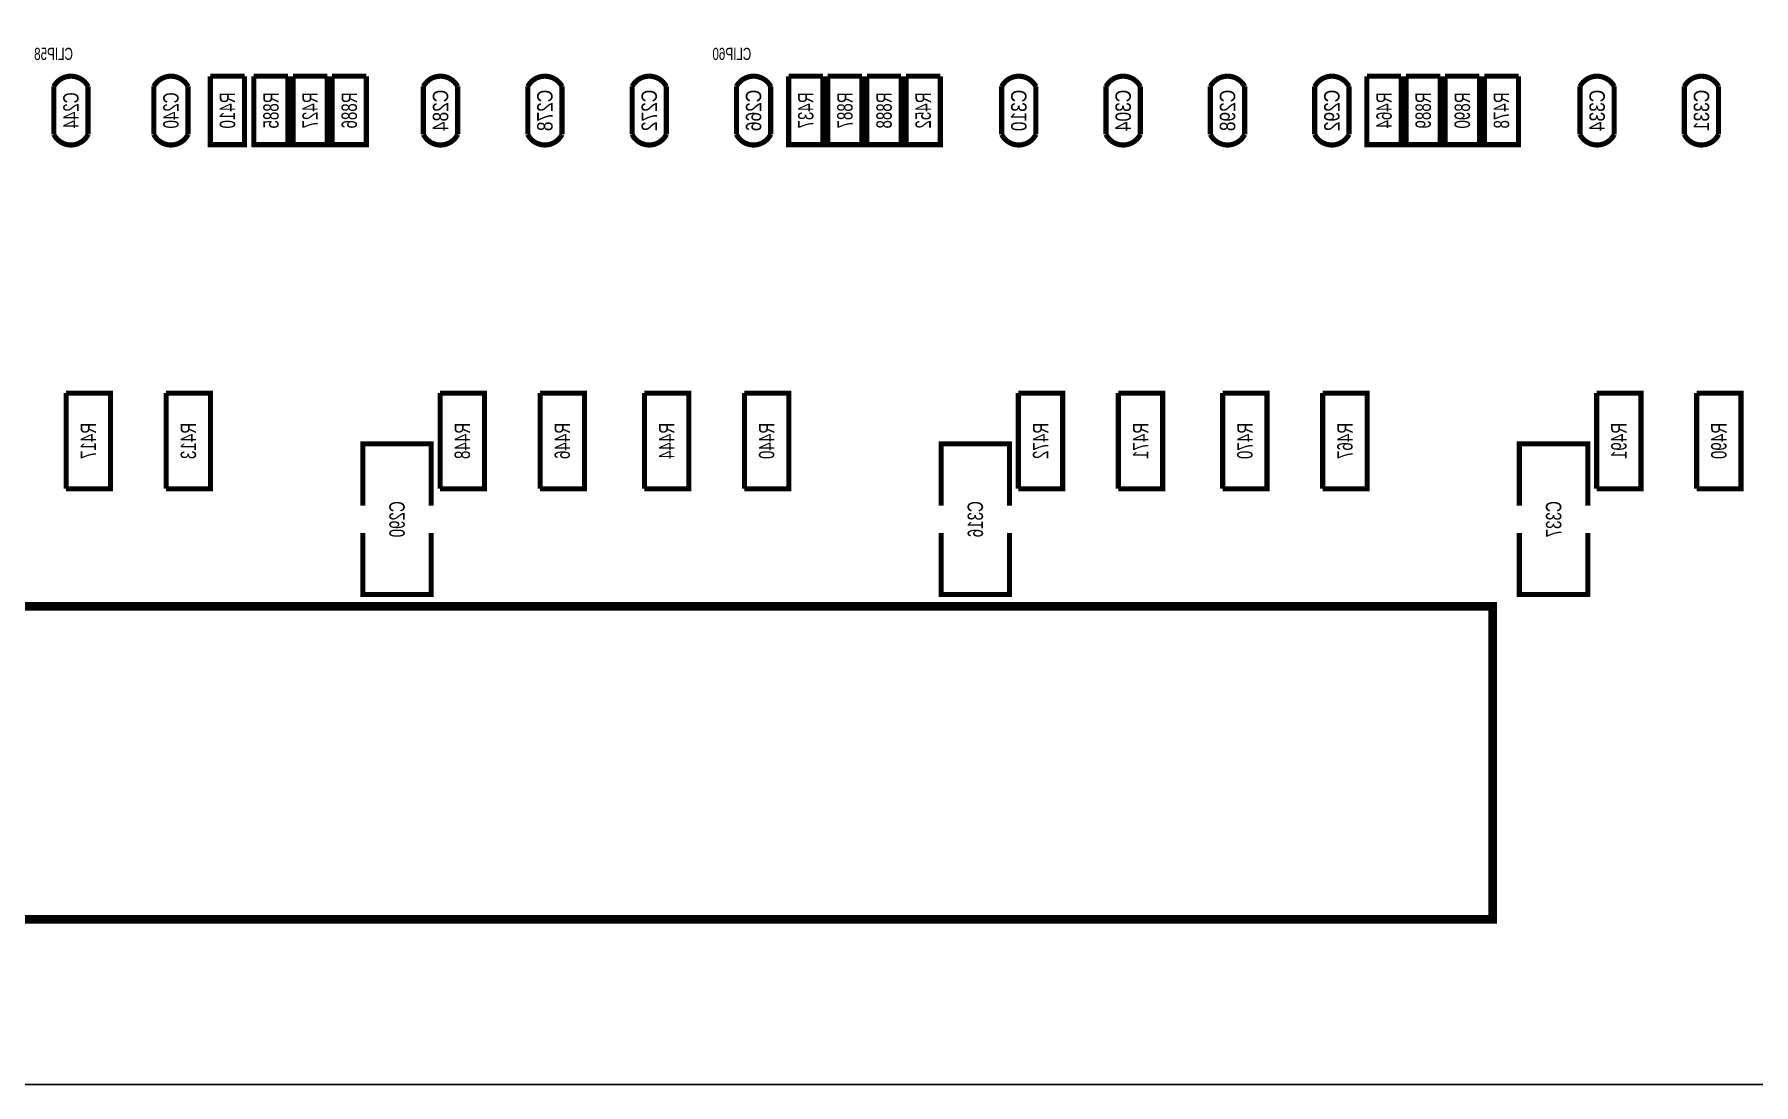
# Model space of a CAD drawing. Extents: x 0 to 194, y 0 to 132.
# Drawn here: x 33 to 83.2, y 0 to 30.7 of the extents above; entities that cross this region are included whole.
import ezdxf
from ezdxf.enums import TextEntityAlignment as Align

# ---------------------------------------------------------------- set-up
doc = ezdxf.new("R2010")
doc.units = 0
for name, color, linetype in [('BG_DESIGN_OUTLINE', 200, 'CONTINUOUS'), ('BG_SILKSCREEN_BOTTOM', 254, 'CONTINUOUS'), ('PG_SILKSCREEN_BOTTOM_OUTLINE', 152, 'CONTINUOUS'), ('RD_ASSEMBLY_BOTTOM', 142, 'CONTINUOUS')]:
    doc.layers.add(name, color=color, linetype=linetype)

msp = doc.modelspace()

# ---------------------------------------------------------------- linework, layer by layer
at = {"layer": 'BG_DESIGN_OUTLINE'}
msp.add_lwpolyline([(1.999996, 0), (131.372102, 0), (131.372102, 1.727962), (135.672068, 1.727962), (135.672068, 3.52806), (141.771878, 3.52806), (141.771878, 1.727962), (152.436068, 1.727962), (152.436068, 3.52806), (158.535878, 3.52806), (158.535878, 1.727962), (162.836352, 1.727962), (162.836352, 0), (192.000124, 0, 0.414201), (194.00012, 1.999996), (194.00012, 129.999994, 0.414202), (192.000124, 131.99999), (173.355, 131.99999), (172.16501, 130.81), (152.95499, 130.81), (151.765, 131.99999), (1.999996, 131.99999, 0.414213), (0, 129.999994), (0, 1.999996, 0.414212)], format="xyb", close=True, dxfattribs=at)
at = {"layer": 'BG_SILKSCREEN_BOTTOM', "const_width": 0.254}
msp.add_lwpolyline([(24.765, 13.97), (75.565, 13.97), (75.565, 4.826), (24.765, 4.826), (24.765, 13.97)], dxfattribs=at)
at = {"layer": 'PG_SILKSCREEN_BOTTOM_OUTLINE', "const_width": 0.150114}
for points in [[(34.536126, 29.148024, 0.600046), (33.535874, 29.148024)], [(37.457126, 29.148024, 0.600046), (36.456874, 29.148024)], [(45.331126, 29.148024, 0.600046), (44.330874, 29.148024)], [(48.379126, 29.148024, 0.600046), (47.378874, 29.148024)], [(51.427126, 29.148024, 0.600046), (50.426874, 29.148024)], [(54.475126, 29.148024, 0.600046), (53.474874, 29.148024)], [(62.222126, 29.148024, 0.600046), (61.221874, 29.148024)], [(65.270126, 29.148024, 0.600046), (64.269874, 29.148024)], [(68.318126, 29.148024, 0.600046), (67.317874, 29.148024)], [(71.366126, 29.148024, 0.600046), (70.365874, 29.148024)], [(79.113126, 29.148024, 0.600046), (78.112874, 29.148024)], [(82.161126, 29.148024, 0.600046), (81.160874, 29.148024)], [(34.536126, 27.747976, -0.618077), (33.535874, 27.747976)], [(37.457126, 27.747976, -0.618077), (36.456874, 27.747976)], [(45.331126, 27.747976, -0.618077), (44.330874, 27.747976)], [(48.379126, 27.747976, -0.618077), (47.378874, 27.747976)], [(51.427126, 27.747976, -0.618077), (50.426874, 27.747976)], [(54.475126, 27.747976, -0.618077), (53.474874, 27.747976)], [(62.222126, 27.747976, -0.618077), (61.221874, 27.747976)], [(65.270126, 27.747976, -0.618077), (64.269874, 27.747976)], [(68.318126, 27.747976, -0.618077), (67.317874, 27.747976)], [(71.366126, 27.747976, -0.618077), (70.365874, 27.747976)], [(79.113126, 27.747976, -0.618077), (78.112874, 27.747976)], [(82.161126, 27.747976, -0.618077), (81.160874, 27.747976)]]:
    msp.add_lwpolyline(points, format="xyb", dxfattribs=at)
for points in [[(33.535874, 27.747976), (33.535874, 29.148024)], [(34.536126, 27.747976), (34.536126, 29.148024)], [(36.456874, 27.747976), (36.456874, 29.148024)], [(37.457126, 27.747976), (37.457126, 29.148024)], [(39.10838, 29.44876), (39.10838, 27.44724), (38.10762, 27.44724), (38.10762, 29.44876)], [(38.10762, 29.44876), (39.10838, 29.44876)], [(40.37838, 29.44876), (40.37838, 27.44724), (39.37762, 27.44724), (39.37762, 29.44876)], [(39.37762, 29.44876), (40.37838, 29.44876)], [(41.52138, 29.44876), (41.52138, 27.44724), (40.52062, 27.44724), (40.52062, 29.44876)], [(40.52062, 29.44876), (41.52138, 29.44876)], [(42.66438, 29.44876), (42.66438, 27.44724), (41.66362, 27.44724), (41.66362, 29.44876)], [(41.66362, 29.44876), (42.66438, 29.44876)], [(44.330874, 27.747976), (44.330874, 29.148024)], [(45.331126, 27.747976), (45.331126, 29.148024)], [(47.378874, 27.747976), (47.378874, 29.148024)], [(48.379126, 27.747976), (48.379126, 29.148024)], [(50.426874, 27.747976), (50.426874, 29.148024)], [(51.427126, 27.747976), (51.427126, 29.148024)], [(53.474874, 27.747976), (53.474874, 29.148024)], [(54.475126, 27.747976), (54.475126, 29.148024)], [(55.99938, 29.44876), (55.99938, 27.44724), (54.99862, 27.44724), (54.99862, 29.44876)], [(54.99862, 29.44876), (55.99938, 29.44876)], [(57.14238, 29.44876), (57.14238, 27.44724), (56.14162, 27.44724), (56.14162, 29.44876)], [(56.14162, 29.44876), (57.14238, 29.44876)], [(58.28538, 29.44876), (58.28538, 27.44724), (57.28462, 27.44724), (57.28462, 29.44876)], [(57.28462, 29.44876), (58.28538, 29.44876)], [(59.42838, 29.44876), (59.42838, 27.44724), (58.42762, 27.44724), (58.42762, 29.44876)], [(58.42762, 29.44876), (59.42838, 29.44876)], [(61.221874, 27.747976), (61.221874, 29.148024)], [(62.222126, 27.747976), (62.222126, 29.148024)], [(64.269874, 27.747976), (64.269874, 29.148024)], [(65.270126, 27.747976), (65.270126, 29.148024)], [(67.317874, 27.747976), (67.317874, 29.148024)], [(68.318126, 27.747976), (68.318126, 29.148024)], [(70.365874, 27.747976), (70.365874, 29.148024)], [(71.366126, 27.747976), (71.366126, 29.148024)], [(72.89038, 29.44876), (72.89038, 27.44724), (71.88962, 27.44724), (71.88962, 29.44876)], [(71.88962, 29.44876), (72.89038, 29.44876)], [(74.03338, 29.44876), (74.03338, 27.44724), (73.03262, 27.44724), (73.03262, 29.44876)], [(73.03262, 29.44876), (74.03338, 29.44876)], [(75.17638, 29.44876), (75.17638, 27.44724), (74.17562, 27.44724), (74.17562, 29.44876)], [(74.17562, 29.44876), (75.17638, 29.44876)], [(76.31938, 29.44876), (76.31938, 27.44724), (75.31862, 27.44724), (75.31862, 29.44876)], [(75.31862, 29.44876), (76.31938, 29.44876)], [(78.112874, 27.747976), (78.112874, 29.148024)], [(79.113126, 27.747976), (79.113126, 29.148024)], [(81.160874, 27.747976), (81.160874, 29.148024)], [(82.161126, 27.747976), (82.161126, 29.148024)], [(33.8963, 17.399), (33.8963, 20.196048)], [(33.8963, 20.193), (35.1917, 20.193), (35.1917, 17.399), (33.8963, 17.399)], [(36.8173, 17.399), (36.8173, 20.196048)], [(36.8173, 20.193), (38.1127, 20.193), (38.1127, 17.399), (36.8173, 17.399)], [(44.8183, 17.399), (44.8183, 20.196048)], [(44.8183, 20.193), (46.1137, 20.193), (46.1137, 17.399), (44.8183, 17.399)], [(47.7393, 17.399), (47.7393, 20.196048)], [(47.7393, 20.193), (49.0347, 20.193), (49.0347, 17.399), (47.7393, 17.399)], [(50.7873, 17.399), (50.7873, 20.196048)], [(50.7873, 20.193), (52.0827, 20.193), (52.0827, 17.399), (50.7873, 17.399)], [(53.7083, 17.399), (53.7083, 20.196048)], [(53.7083, 20.193), (55.0037, 20.193), (55.0037, 17.399), (53.7083, 17.399)], [(61.7093, 17.399), (61.7093, 20.196048)], [(61.7093, 20.193), (63.0047, 20.193), (63.0047, 17.399), (61.7093, 17.399)], [(64.6303, 17.399), (64.6303, 20.196048)], [(64.6303, 20.193), (65.9257, 20.193), (65.9257, 17.399), (64.6303, 17.399)], [(67.6783, 17.399), (67.6783, 20.196048)], [(67.6783, 20.193), (68.9737, 20.193), (68.9737, 17.399), (67.6783, 17.399)], [(70.5993, 17.399), (70.5993, 20.196048)], [(70.5993, 20.193), (71.8947, 20.193), (71.8947, 17.399), (70.5993, 17.399)], [(78.6003, 17.399), (78.6003, 20.196048)], [(78.6003, 20.193), (79.8957, 20.193), (79.8957, 17.399), (78.6003, 17.399)], [(81.5213, 17.399), (81.5213, 20.196048)], [(81.5213, 20.193), (82.8167, 20.193), (82.8167, 17.399), (81.5213, 17.399)], [(42.561002, 16.91005), (42.561002, 18.709894), (44.560998, 18.709894), (44.560998, 16.91005)], [(59.452002, 16.91005), (59.452002, 18.709894), (61.451998, 18.709894), (61.451998, 16.91005)], [(76.343002, 16.91005), (76.343002, 18.709894), (78.342998, 18.709894), (78.342998, 16.91005)], [(42.561002, 16.10995), (42.561002, 14.310106), (44.560998, 14.310106), (44.560998, 16.10995)], [(59.452002, 16.10995), (59.452002, 14.310106), (61.451998, 14.310106), (61.451998, 16.10995)], [(76.343002, 16.10995), (76.343002, 14.310106), (78.342998, 14.310106), (78.342998, 16.10995)]]:
    msp.add_lwpolyline(points, dxfattribs=at)

# ---------------------------------------------------------------- texts
at = {"layer": 'RD_ASSEMBLY_BOTTOM', "text_generation_flag": 2, "width": 0.714286}
for s, p in [('CLIP58', (33.528, 29.9212)), ('CLIP60', (53.34, 29.9212))]:
    msp.add_text(s, height=0.3556, dxfattribs=at).set_placement(p, align=Align.CENTER)
at = {"layer": 'RD_ASSEMBLY_BOTTOM', "text_generation_flag": 2}
for s, width, p in [('C244', 0.734463, (34.26079, 28.448)), ('C240', 0.734463, (37.18179, 28.448)), ('R410', 0.734463, (38.83279, 28.448)), ('R885', 0.734463, (40.10279, 28.448)), ('R427', 0.734463, (41.24579, 28.448)), ('R886', 0.734463, (42.38879, 28.448)), ('C284', 0.841808, (45.05579, 28.448)), ('C278', 0.841808, (48.10379, 28.448)), ('C272', 0.841808, (51.15179, 28.448)), ('C266', 0.841808, (54.19979, 28.448)), ('R437', 0.734463, (55.72379, 28.448)), ('R887', 0.734463, (56.86679, 28.448)), ('R888', 0.734463, (58.00979, 28.448)), ('R452', 0.734463, (59.15279, 28.448)), ('C310', 0.841808, (61.94679, 28.448)), ('C304', 0.841808, (64.99479, 28.448)), ('C298', 0.841808, (68.04279, 28.448)), ('C292', 0.841808, (71.09079, 28.448)), ('R464', 0.734463, (72.61479, 28.448)), ('R889', 0.734463, (73.75779, 28.448)), ('R890', 0.734463, (74.90079, 28.448)), ('R478', 0.734463, (76.04379, 28.448)), ('C334', 0.841808, (78.83779, 28.448)), ('C331', 0.841808, (81.88579, 28.448)), ('R417', 0.734463, (34.76879, 18.796)), ('R413', 0.734463, (37.68979, 18.796)), ('R448', 0.734463, (45.69079, 18.796)), ('R446', 0.734463, (48.61179, 18.796)), ('R444', 0.734463, (51.65979, 18.796)), ('R440', 0.734463, (54.58079, 18.796)), ('R472', 0.734463, (62.58179, 18.796)), ('R471', 0.734463, (65.50279, 18.796)), ('R470', 0.734463, (68.55079, 18.796)), ('R467', 0.734463, (71.47179, 18.796)), ('R491', 0.734463, (79.47279, 18.796)), ('R490', 0.734463, (82.39379, 18.796)), ('C290', 0.734463, (43.78579, 16.51)), ('C316', 0.734463, (60.67679, 16.51)), ('C337', 0.734463, (77.56779, 16.51))]:
    msp.add_text(s, height=0.44958, rotation=90, dxfattribs=dict(at, width=width)).set_placement(p, align=Align.CENTER)

doc.saveas('drawing.dxf')
